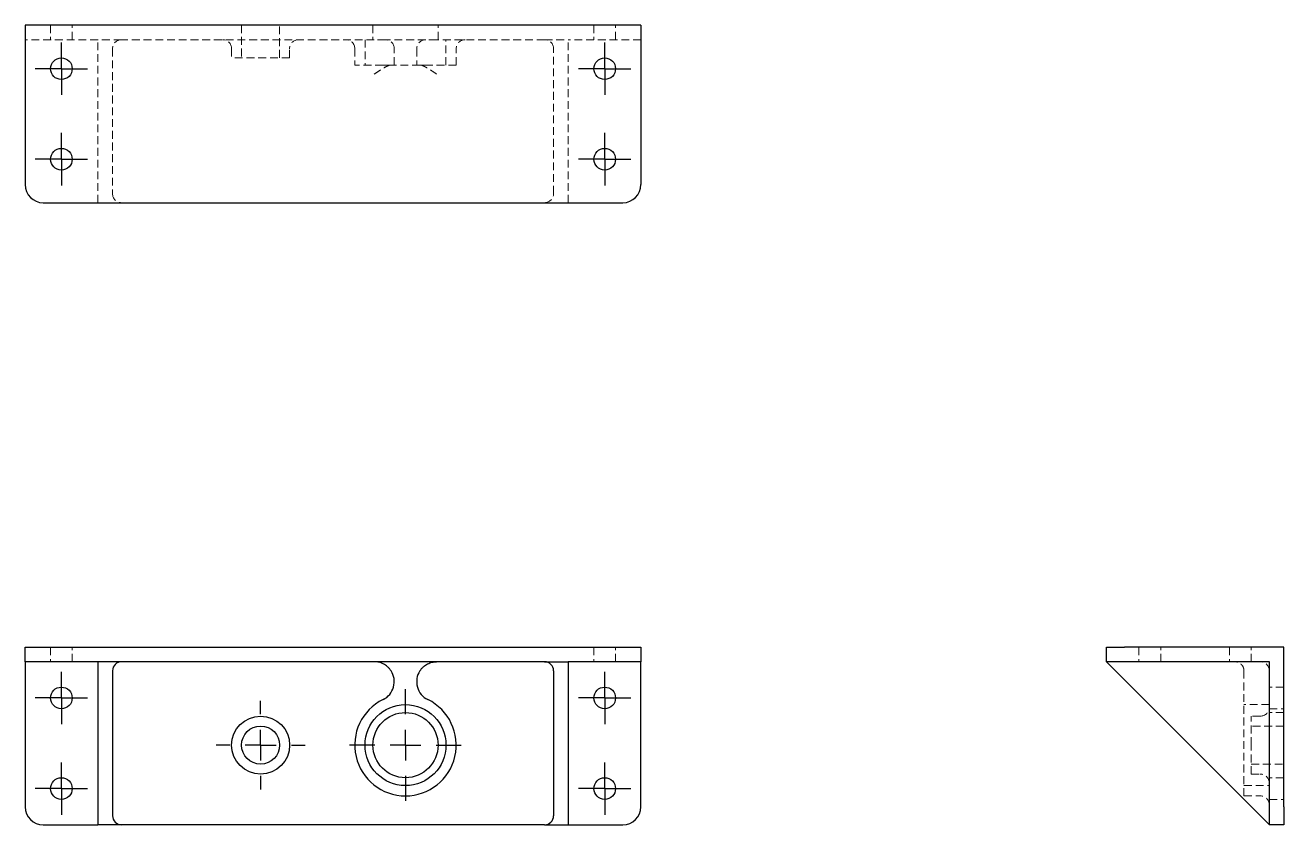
# Model space of a CAD drawing. Header units: millimetres. Extents: x 33 to 237, y 43 to 172.
import ezdxf

# ---------------------------------------------------------------- set-up
doc = ezdxf.new("R2010")
doc.units = ezdxf.units.MM
doc.linetypes.add('HIDDEN', pattern=[1.905, 1.27, -0.635])
doc.layers.add('10', color=7, linetype='Continuous')

# ---------------------------------------------------------------- blocks, each defined once
blk = doc.blocks.new('SW_CENTERMARKSYMBOL_0')
at = {"layer": '10', "color": 0}
for p, q in [((0, 5), (0, 9.07)), ((0, 0), (0, 2.5)), ((-5, 0), (-9.07, 0)), ((0, 0), (-2.5, 0)), ((0, 0), (0, -2.5)), ((0, 0), (2.5, 0)), ((5, 0), (9.07, 0)), ((0, -5), (0, -9.07))]:
    blk.add_line(p, q, dxfattribs=at)
blk = doc.blocks.new('SW_CENTERMARKSYMBOL_1')
at = {"layer": '10', "color": 0}
for p, q in [((0, 2.5), (0, 4.26)), ((0, 0), (0, 2.5)), ((-2.5, 0), (-4.26, 0)), ((0, 0), (-2.5, 0)), ((0, 0), (0, -2.5)), ((0, 0), (2.5, 0)), ((2.5, 0), (4.26, 0)), ((0, -2.5), (0, -4.26))]:
    blk.add_line(p, q, dxfattribs=at)
blk = doc.blocks.new('SW_CENTERMARKSYMBOL_2')
at = {"layer": '10', "color": 0}
for p, q in [((0, 2.5), (0, 4.26)), ((0, 0), (0, 2.5)), ((-2.5, 0), (-4.26, 0)), ((0, 0), (-2.5, 0)), ((0, 0), (0, -2.5)), ((0, 0), (2.5, 0)), ((2.5, 0), (4.26, 0)), ((0, -2.5), (0, -4.26))]:
    blk.add_line(p, q, dxfattribs=at)
blk = doc.blocks.new('SW_CENTERMARKSYMBOL_3')
at = {"layer": '10', "color": 0}
for p, q in [((0, 5), (0, 7.21)), ((0, 0), (0, 2.5)), ((-5, 0), (-7.21, 0)), ((0, 0), (-2.5, 0)), ((0, 0), (0, -2.5)), ((0, 0), (2.5, 0)), ((5, 0), (7.21, 0)), ((0, -5), (0, -7.21))]:
    blk.add_line(p, q, dxfattribs=at)
blk = doc.blocks.new('SW_CENTERMARKSYMBOL_4')
at = {"layer": '10', "color": 0}
for p, q in [((0, 2.5), (0, 4.26)), ((0, 0), (0, 2.5)), ((-2.5, 0), (-4.26, 0)), ((0, 0), (-2.5, 0)), ((0, 0), (0, -2.5)), ((0, 0), (2.5, 0)), ((2.5, 0), (4.26, 0)), ((0, -2.5), (0, -4.26))]:
    blk.add_line(p, q, dxfattribs=at)
blk = doc.blocks.new('SW_CENTERMARKSYMBOL_5')
at = {"layer": '10', "color": 0}
for p, q in [((0, 2.5), (0, 4.26)), ((0, 0), (0, 2.5)), ((-2.5, 0), (-4.26, 0)), ((0, 0), (-2.5, 0)), ((0, 0), (0, -2.5)), ((0, 0), (2.5, 0)), ((2.5, 0), (4.26, 0)), ((0, -2.5), (0, -4.26))]:
    blk.add_line(p, q, dxfattribs=at)
blk = doc.blocks.new('SW_CENTERMARKSYMBOL_6')
at = {"layer": '10', "color": 0}
for p, q in [((0, 2.5), (0, 4.26)), ((0, 0), (0, 2.5)), ((-2.5, 0), (-4.26, 0)), ((0, 0), (-2.5, 0)), ((0, 0), (0, -2.5)), ((0, 0), (2.5, 0)), ((2.5, 0), (4.26, 0)), ((0, -2.5), (0, -4.26))]:
    blk.add_line(p, q, dxfattribs=at)
blk = doc.blocks.new('SW_CENTERMARKSYMBOL_7')
at = {"layer": '10', "color": 0}
for p, q in [((0, 2.5), (0, 4.26)), ((0, 0), (0, 2.5)), ((-2.5, 0), (-4.26, 0)), ((0, 0), (-2.5, 0)), ((0, 0), (0, -2.5)), ((0, 0), (2.5, 0)), ((2.5, 0), (4.26, 0)), ((0, -2.5), (0, -4.26))]:
    blk.add_line(p, q, dxfattribs=at)
blk = doc.blocks.new('SW_CENTERMARKSYMBOL_8')
at = {"layer": '10', "color": 0}
for p, q in [((0, 2.5), (0, 4.26)), ((0, 0), (0, 2.5)), ((-2.5, 0), (-4.26, 0)), ((0, 0), (-2.5, 0)), ((0, 0), (0, -2.5)), ((0, 0), (2.5, 0)), ((2.5, 0), (4.26, 0)), ((0, -2.5), (0, -4.26))]:
    blk.add_line(p, q, dxfattribs=at)
blk = doc.blocks.new('SW_CENTERMARKSYMBOL_9')
at = {"layer": '10', "color": 0}
for p, q in [((0, 2.5), (0, 4.26)), ((0, 0), (0, 2.5)), ((-2.5, 0), (-4.26, 0)), ((0, 0), (-2.5, 0)), ((0, 0), (0, -2.5)), ((0, 0), (2.5, 0)), ((2.5, 0), (4.26, 0)), ((0, -2.5), (0, -4.26))]:
    blk.add_line(p, q, dxfattribs=at)

msp = doc.modelspace()

# ---------------------------------------------------------------- linework, layer by layer
at = {"color": 7, "linetype": 'Continuous', "lineweight": 25}
for p, q in [((133, 172.41), (33, 172.41)), ((33, 172.41), (33, 146.53)), ((133, 172.41), (133, 146.53)), ((35.94, 143.59), (130.06, 143.59)), ((33, 69.06), (33, 71.41)), ((33, 71.41), (35.94, 71.41)), ((35.94, 71.41), (130.06, 71.41)), ((130.06, 71.41), (133, 71.41)), ((133, 71.41), (133, 69.06)), ((208.59, 69.06), (208.59, 71.41)), ((208.59, 71.41), (211.53, 71.41)), ((237.41, 71.41), (211.53, 71.41)), ((237.41, 45.53), (237.41, 71.41)), ((35.94, 69.06), (33, 69.06)), ((33, 69.06), (33, 45.53)), ((44.82, 69.06), (35.94, 69.06)), ((48.65, 69.06), (44.82, 69.06)), ((44.82, 69.06), (44.82, 42.59)), ((47.18, 67.59), (47.18, 44.06)), ((117.35, 69.06), (48.65, 69.06)), ((117.35, 69.06), (121.18, 69.06)), ((118.82, 67.59), (118.82, 44.06)), ((121.18, 69.06), (121.18, 42.59)), ((130.06, 69.06), (121.18, 69.06)), ((133, 69.06), (130.06, 69.06)), ((133, 45.53), (133, 69.06)), ((211.53, 69.06), (208.59, 69.06)), ((208.59, 69.06), (235.06, 42.59)), ((235.06, 69.06), (211.53, 69.06)), ((235.06, 45.53), (235.06, 69.06)), ((235.06, 42.59), (235.06, 45.53)), ((237.41, 45.53), (237.41, 42.59)), ((35.94, 42.59), (44.82, 42.59)), ((48.65, 42.59), (44.82, 42.59)), ((117.35, 42.59), (48.65, 42.59)), ((117.35, 42.59), (121.18, 42.59)), ((121.18, 42.59), (130.06, 42.59)), ((237.41, 42.59), (235.06, 42.59))]:
    msp.add_line(p, q, dxfattribs=at)
at = {"color": 7, "linetype": 'HIDDEN', "lineweight": 18}
for p, q in [((37.12, 172.41), (37.12, 170.06)), ((40.65, 170.06), (40.65, 172.41)), ((68.15, 172.41), (68.15, 167.12)), ((74.32, 167.12), (74.32, 172.41)), ((89.47, 172.41), (89.47, 170.06)), ((100.06, 170.06), (100.06, 172.41)), ((125.35, 172.41), (125.35, 170.06)), ((128.88, 170.06), (128.88, 172.41)), ((44.82, 170.06), (33, 170.06)), ((44.82, 143.59), (44.82, 170.06)), ((48.65, 170.06), (44.82, 170.06)), ((89.7, 170.06), (48.65, 170.06)), ((88.19, 170.06), (88.19, 165.94)), ((91.47, 170.06), (89.7, 170.06)), ((98.06, 170.06), (91.47, 170.06)), ((99.82, 170.06), (98.06, 170.06)), ((117.35, 170.06), (99.82, 170.06)), ((101.34, 165.94), (101.34, 170.06)), ((117.35, 170.06), (121.18, 170.06)), ((121.18, 143.59), (121.18, 170.06)), ((133, 170.06), (121.18, 170.06)), ((47.18, 168.59), (47.18, 145.06)), ((66.53, 168.59), (66.53, 167.12)), ((75.94, 167.12), (75.94, 168.59)), ((86.53, 168.59), (86.53, 165.94)), ((92.94, 165.94), (92.94, 168.59)), ((96.59, 168.59), (96.59, 165.94)), ((103, 165.94), (103, 168.59)), ((118.82, 145.06), (118.82, 168.59)), ((75.94, 167.12), (66.53, 167.12)), ((91.13, 165.94), (86.53, 165.94)), ((91.13, 165.94), (92.42, 165.94)), ((97.11, 165.94), (92.42, 165.94)), ((97.11, 165.94), (98.4, 165.94)), ((103, 165.94), (98.4, 165.94)), ((37.12, 71.41), (37.12, 69.06)), ((40.65, 69.06), (40.65, 71.41)), ((125.35, 71.41), (125.35, 69.06)), ((128.88, 69.06), (128.88, 71.41)), ((213.88, 71.41), (213.88, 69.06)), ((217.41, 69.06), (217.41, 71.41)), ((228.59, 71.41), (228.59, 69.06)), ((232.12, 69.06), (232.12, 71.41)), ((230.94, 67.59), (230.94, 62.92)), ((237.41, 64.94), (235.06, 64.94)), ((230.94, 47.29), (230.94, 62.92)), ((235.06, 62.1), (230.94, 62.1)), ((235.06, 61.41), (237.41, 61.41)), ((232.12, 55.53), (232.12, 60.24)), ((233.59, 60.24), (232.12, 60.24)), ((237.41, 60.82), (235.06, 60.82)), ((237.41, 58.62), (232.12, 58.62)), ((232.12, 50.82), (232.12, 55.53)), ((232.12, 52.44), (237.41, 52.44)), ((232.12, 50.82), (233.59, 50.82)), ((237.41, 50.24), (235.06, 50.24)), ((230.94, 48.96), (235.06, 48.96)), ((230.94, 47.29), (233.59, 47.29)), ((235.06, 46.71), (237.41, 46.71))]:
    msp.add_line(p, q, dxfattribs=at)
at = {"color": 7, "linetype": 'Continuous', "lineweight": 25}
for centre, radius in [((38.88, 165.35), 1.76), ((127.12, 165.35), 1.76), ((38.88, 150.65), 1.76), ((127.12, 150.65), 1.76), ((38.88, 63.18), 1.76), ((127.12, 63.18), 1.76), ((94.76, 55.53), 6.57), ((71.24, 55.53), 4.71), ((94.76, 55.53), 5.29), ((71.24, 55.53), 3.09), ((38.88, 48.47), 1.76), ((127.12, 48.47), 1.76)]:
    msp.add_circle(centre, radius, dxfattribs=at)
at = {"color": 7, "linetype": 'HIDDEN', "lineweight": 18}
for centre, start, end in [((48.65, 168.59), 90, 180), ((65.06, 168.59), 0, 90), ((77.41, 168.59), 90, 180), ((85.06, 168.59), 0, 90), ((91.47, 168.59), 0, 90), ((98.06, 168.59), 90, 180), ((104.47, 168.59), 90, 180), ((117.35, 168.59), 0, 90), ((48.65, 145.06), 180, 270), ((117.35, 145.06), 270, 0), ((233.59, 67.59), 0, 90), ((233.59, 61.71), 270, 0), ((233.59, 49.35), 0, 90), ((233.59, 45.82), 0, 90)]:
    msp.add_arc(centre, 1.47, start, end, dxfattribs=at)
at = {"color": 7, "linetype": 'Continuous', "lineweight": 25}
for centre, radius, start, end in [((35.94, 146.53), 2.94, 180, 270), ((130.06, 146.53), 2.94, 270, 0), ((48.65, 67.59), 1.47, 90, 180), ((89.7, 65.82), 3.24, 296.1768, 33.0557), ((99.82, 65.82), 3.24, 146.9443, 243.8232), ((117.35, 67.59), 1.47, 0, 90), ((94.76, 55.53), 8.24, 116.177, 63.823), ((35.94, 45.53), 2.94, 180, 270), ((130.06, 45.53), 2.94, 270, 0), ((48.65, 44.06), 1.47, 180, 270), ((117.35, 44.06), 1.47, 270, 0)]:
    msp.add_arc(centre, radius, start, end, dxfattribs=at)
at = {"color": 7, "linetype": 'HIDDEN', "lineweight": 18}
for points in [[(92.42, 165.94), (92.33, 165.94), (92.24, 165.93), (92.05, 165.87), (91.95, 165.83), (91.63, 165.69), (91.4, 165.56), (90.93, 165.28), (90.69, 165.13), (90.2, 164.81), (89.95, 164.64), (89.7, 164.47)], [(97.11, 165.94), (97.2, 165.94), (97.29, 165.93), (97.48, 165.87), (97.58, 165.83), (97.9, 165.69), (98.13, 165.56), (98.6, 165.28), (98.84, 165.13), (99.33, 164.81), (99.58, 164.64), (99.82, 164.47)], [(230.94, 67.59), (230.94, 67.72), (230.93, 67.83), (230.87, 68.05), (230.83, 68.16), (230.69, 68.44), (230.56, 68.59), (230.28, 68.83), (230.13, 68.92), (229.81, 69.03), (229.64, 69.06), (229.47, 69.06)]]:
    msp.add_open_spline(points, degree=3, knots=[0, 0, 0, 0, 0.125, 0.125, 0.25, 0.25, 0.5, 0.5, 0.75, 0.75, 1, 1, 1, 1], dxfattribs=at)
at = {"color": 7, "linetype": 'Continuous', "lineweight": 25}
for points in [[(92.42, 67.59), (92.33, 67.72), (92.24, 67.83), (92.05, 68.05), (91.95, 68.16), (91.63, 68.44), (91.4, 68.59), (90.93, 68.83), (90.69, 68.92), (90.2, 69.03), (89.95, 69.06), (89.7, 69.06)], [(97.11, 67.59), (97.2, 67.72), (97.29, 67.83), (97.48, 68.05), (97.58, 68.16), (97.9, 68.44), (98.13, 68.59), (98.6, 68.83), (98.84, 68.92), (99.33, 69.03), (99.58, 69.06), (99.82, 69.06)]]:
    msp.add_open_spline(points, degree=3, knots=[0, 0, 0, 0, 0.125, 0.125, 0.25, 0.25, 0.5, 0.5, 0.75, 0.75, 1, 1, 1, 1], dxfattribs=at)

# ---------------------------------------------------------------- block references
at = {"layer": '10'}
for name, p in [('SW_CENTERMARKSYMBOL_8', (38.88, 165.35)), ('SW_CENTERMARKSYMBOL_7', (127.12, 165.35)), ('SW_CENTERMARKSYMBOL_9', (38.88, 150.65)), ('SW_CENTERMARKSYMBOL_6', (127.12, 150.65)), ('SW_CENTERMARKSYMBOL_4', (38.88, 63.18)), ('SW_CENTERMARKSYMBOL_2', (127.12, 63.18)), ('SW_CENTERMARKSYMBOL_0', (94.76, 55.53)), ('SW_CENTERMARKSYMBOL_3', (71.24, 55.53)), ('SW_CENTERMARKSYMBOL_1', (38.88, 48.47)), ('SW_CENTERMARKSYMBOL_5', (127.12, 48.47))]:
    msp.add_blockref(name, p, dxfattribs=at)

doc.saveas('drawing.dxf')
